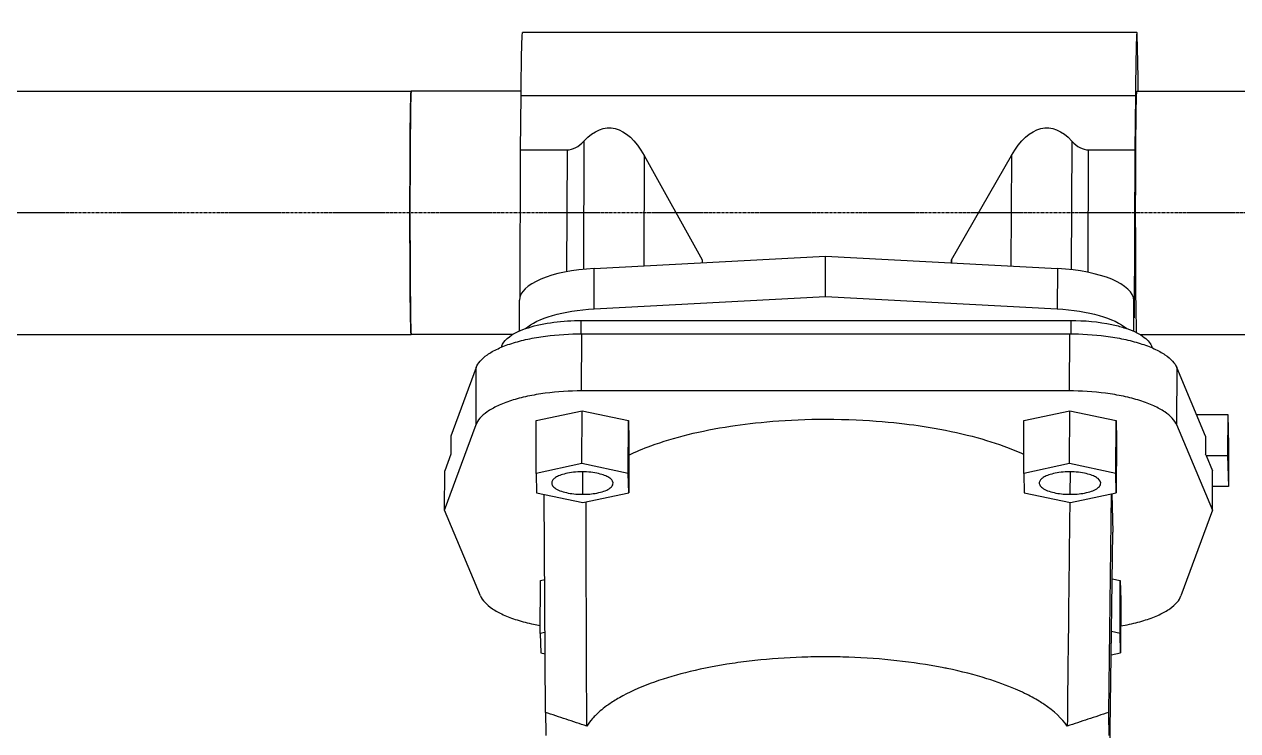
# Model space of a CAD drawing. Header units: millimetres. Extents: x 48717 to 75522, y 76128 to 88842.
# Drawn here: x 59598.6 to 59914.6, y 81688.4 to 81872.5 of the extents above; entities that cross this region are included whole.
import ezdxf

# ---------------------------------------------------------------- set-up
doc = ezdxf.new("R2010")
doc.units = ezdxf.units.MM
doc.linetypes.add('CENTER2', pattern=[1.125, 0.75, -0.125, 0.125, -0.125])
doc.layers.add('Top (Plan) View2-CENTER', color=1, linetype='CENTER2')
doc.layers.add('Top (Plan) View2-DV90-S1B-002a', color=140, linetype='Continuous')

# ---------------------------------------------------------------- blocks, each defined once
blk = doc.blocks.new('*U870')
at = {"layer": 'Top (Plan) View2-CENTER'}
blk.add_line((59699, 81823.36), (59338.62, 81823.36), dxfattribs=at)
at = {"layer": 'Top (Plan) View2-DV90-S1B-002a', "color": 0, "linetype": 'ByBlock', "lineweight": -2}
for p, q in [((59338.3, 81855.11), (59699.33, 81855.11)), ((59338.3, 81791.61), (59699.33, 81791.61))]:
    blk.add_line(p, q, dxfattribs=at)
at = {"layer": 'Top (Plan) View2-DV90-S1B-002a', "color": 0, "linetype": 'ByBlock', "lineweight": -2, "extrusion": (0, 0, -1)}
for start_param, end_param in [(1.570796, 3.141593), (0, 1.570796)]:
    blk.add_ellipse((59699.33, 81823.36), major_axis=(0, -31.75), ratio=0.010319, start_param=start_param, end_param=end_param, dxfattribs=at)
blk = doc.blocks.new('*U874')
at = {"layer": 'Top (Plan) View2-CENTER'}
blk.add_line((59916.99, 81823.36), (59699.33, 81823.36), dxfattribs=at)
at = {"layer": 'Top (Plan) View2-DV90-S1B-002a', "color": 0, "linetype": 'ByBlock', "lineweight": -2}
for p, q in [((59888.31, 81870.39), (59728.32, 81870.39)), ((59888.58, 81862.62), (59888.4, 81869.72)), ((59727.96, 81855.11), (59699.33, 81855.11)), ((59727.83, 81839.78), (59727.95, 81853.91)), ((59727.95, 81853.91), (59887.94, 81853.91)), ((59887.94, 81853.91), (59887.82, 81839.78)), ((59888.32, 81855.11), (59917.31, 81855.11)), ((59727.67, 81801.54), (59727.83, 81839.78)), ((59727.83, 81839.78), (59739.93, 81839.78)), ((59739.93, 81839.78), (59739.8, 81808)), ((59744.31, 81842.07), (59744.17, 81808.63)), ((59871.38, 81842.07), (59871.24, 81808.54)), ((59875.59, 81807.86), (59875.71, 81839.78)), ((59875.71, 81839.78), (59887.82, 81839.78)), ((59887.82, 81839.78), (59887.64, 81795.95)), ((59759.99, 81838.31), (59759.88, 81809.53)), ((59759.99, 81838.31), (59775.07, 81811.15)), ((59840.06, 81811.15), (59855.62, 81838.31)), ((59855.62, 81838.31), (59855.5, 81809.49)), ((59747.01, 81808.85), (59807.22, 81812.05)), ((59807.18, 81801.53), (59807.22, 81812.05)), ((59807.22, 81812.05), (59867.6, 81808.85)), ((59746.96, 81798.33), (59747.01, 81808.85)), ((59775.07, 81811.15), (59775.06, 81810.34)), ((59840.06, 81810.31), (59840.06, 81811.15)), ((59840.06, 81811.15), (59840.06, 81810.31)), ((59867.6, 81808.85), (59867.56, 81798.33)), ((59727.49, 81792.54), (59727.53, 81800.61)), ((59746.96, 81798.33), (59807.18, 81801.53)), ((59807.18, 81801.53), (59867.56, 81798.33)), ((59887.49, 81792.47), (59887.52, 81800.52)), ((59887.64, 81795.95), (59887.52, 81800.52)), ((59743.55, 81791.82), (59743.56, 81795.31)), ((59743.56, 81795.31), (59871.12, 81795.31)), ((59871.12, 81795.31), (59871.11, 81791.82)), ((59725.7, 81791.61), (59699.33, 81791.61)), ((59743.69, 81776.93), (59743.75, 81791.82)), ((59743.75, 81791.82), (59870.75, 81791.82)), ((59870.75, 81791.82), (59870.69, 81776.93)), ((59889.18, 81791.61), (59917.31, 81791.61)), ((59722.81, 81788.34), (59722.94, 81788.7)), ((59722.94, 81788.7), (59722.94, 81788.39)), ((59892.09, 81788.7), (59892.31, 81788.15)), ((59892.09, 81788.7), (59892.09, 81788.25)), ((59716.27, 81783.04), (59709.68, 81765.11)), ((59716.21, 81768.15), (59716.27, 81783.04)), ((59898.69, 81783.04), (59898.63, 81768.15)), ((59906.22, 81765.11), (59898.69, 81783.04)), ((59870.69, 81776.93), (59743.69, 81776.93)), ((59731.9, 81769.22), (59743.83, 81771.76)), ((59743.77, 81757.98), (59743.83, 81771.76)), ((59743.83, 81771.76), (59755.89, 81769.22)), ((59858.89, 81769.22), (59870.82, 81771.76)), ((59870.77, 81757.98), (59870.82, 81771.76)), ((59870.82, 81771.76), (59882.89, 81769.22)), ((59903.83, 81770.8), (59911.98, 81770.8)), ((59911.98, 81770.8), (59911.94, 81760.09)), ((59911.98, 81770.8), (59912.19, 81762.75)), ((59708.01, 81745.83), (59716.21, 81768.15)), ((59731.84, 81755.45), (59731.9, 81769.22)), ((59755.84, 81755.45), (59755.89, 81769.22)), ((59755.89, 81769.22), (59756.03, 81764.15)), ((59858.83, 81755.45), (59858.89, 81769.22)), ((59882.83, 81755.45), (59882.89, 81769.22)), ((59882.89, 81769.22), (59883.02, 81764.15)), ((59898.63, 81768.15), (59908, 81745.83)), ((59709.68, 81765.11), (59709.67, 81760.46)), ((59756.03, 81764.15), (59755.97, 81750.38)), ((59883.02, 81764.15), (59882.96, 81750.38)), ((59906.22, 81765.11), (59906.2, 81760.46)), ((59912.19, 81762.75), (59912.15, 81752.05)), ((59709.67, 81760.46), (59708.05, 81756.07)), ((59743.77, 81757.98), (59731.84, 81755.45)), ((59755.84, 81755.45), (59743.77, 81757.98)), ((59870.77, 81757.98), (59858.83, 81755.45)), ((59882.83, 81755.45), (59870.77, 81757.98)), ((59906.35, 81760.09), (59906.2, 81760.46)), ((59906.35, 81760.09), (59911.94, 81760.09)), ((59906.35, 81760.09), (59908.04, 81756.07)), ((59911.94, 81760.09), (59912.15, 81752.05)), ((59708.01, 81745.83), (59708.05, 81756.07)), ((59731.84, 81755.45), (59731.97, 81750.38)), ((59743.98, 81749.99), (59744.01, 81755.84)), ((59755.97, 81750.38), (59755.84, 81755.45)), ((59858.83, 81755.45), (59858.97, 81750.38)), ((59870.98, 81749.99), (59871, 81755.84)), ((59882.96, 81750.38), (59882.83, 81755.45)), ((59908, 81745.83), (59908.04, 81756.07)), ((59912.15, 81752.05), (59908.03, 81752.05)), ((59731.97, 81750.38), (59744.04, 81747.84)), ((59734.27, 81693.15), (59733.97, 81749.96)), ((59744.04, 81747.84), (59755.97, 81750.38)), ((59858.97, 81750.38), (59871.03, 81747.84)), ((59871.03, 81747.84), (59882.96, 81750.38)), ((59880.98, 81693.15), (59881.73, 81750.12)), ((59881.79, 81750.13), (59882.05, 81740.16)), ((59717.38, 81723.52), (59708.01, 81745.83)), ((59908, 81745.83), (59899.8, 81723.52)), ((59881.26, 81682.2), (59882.05, 81740.16)), ((59732.93, 81713.74), (59732.99, 81727.51)), ((59732.99, 81727.51), (59734.09, 81727.75)), ((59881.88, 81727.95), (59883.98, 81727.51)), ((59883.93, 81713.74), (59883.98, 81727.51)), ((59883.98, 81727.51), (59884.12, 81722.44)), ((59884.12, 81722.44), (59884.06, 81708.67)), ((59734.16, 81714), (59732.93, 81713.74)), ((59732.93, 81713.74), (59733.07, 81708.67)), ((59883.93, 81713.74), (59881.7, 81714.21)), ((59884.06, 81708.67), (59883.93, 81713.74)), ((59733.07, 81708.67), (59734.19, 81708.43)), ((59881.62, 81708.15), (59884.06, 81708.67))]:
    blk.add_line(p, q, dxfattribs=at)
for centre, major_axis, ratio, start_param, end_param in [((59888.31, 81822.89), (0, 47.5), 0.010319, 6.114173, 7.142397), ((59888.31, 81822.89), (0, 47.5), 0.010319, 5.457723, 5.703058), ((59699.33, 81823.36), (0, 31.75), 0.010319, 0, 3.141593), ((59740.13, 81862.68), (0.25, 22.9), 0.436562, -3.136794, -2.685767), ((59875.92, 81862.68), (0.25, 22.9), 0.436562, 2.695365, 3.146392), ((59750.53, 81800.52), (23, -0.09), 0.365853, 1.725874, 3.141593), ((59864.52, 81800.52), (23, -0.09), 0.365853, 0.011088, 1.437894)]:
    blk.add_ellipse(centre, major_axis=major_axis, ratio=ratio, start_param=start_param, end_param=end_param, dxfattribs=at)
at = {"layer": 'Top (Plan) View2-DV90-S1B-002a', "color": 0, "linetype": 'ByBlock', "lineweight": -2, "extrusion": (0, 0, -1)}
for centre, major_axis, ratio, start_param, end_param in [((59728.32, 81822.89), (0, -47.5), 0.010319, 2.282381, 3.141593), ((59888.32, 81823.36), (0, -31.75), 0.010319, 0.37457, 3.141593), ((59750.57, 81811.15), (-0.38, -34.35), 0.436562, 2.685767, 3.79569), ((59864.56, 81811.15), (-0.38, -34.35), 0.436562, 2.477897, 3.58782), ((59750.48, 81790), (-23, 0.09), 0.365853, 0.376091, 1.415719), ((59864.48, 81790), (-23, 0.09), 0.365853, 1.703698, 2.743552), ((59888.32, 81823.36), (0, -31.75), 0.010319, 0.178153, 0.37457)]:
    blk.add_ellipse(centre, major_axis=major_axis, ratio=ratio, start_param=start_param, end_param=end_param, dxfattribs=at)
at = {"layer": 'Top (Plan) View2-DV90-S1B-002a', "color": 0, "linetype": 'ByBlock', "lineweight": -2}
for points, knots in [([(59722.94, 81788.7), (59723.36, 81789.94), (59725.25, 81791.72), (59730.65, 81793.81), (59736.37, 81795.03), (59741.27, 81795.31), (59743.56, 81795.31)], [0, 0, 0, 0, 0.01124878, 0.01499838, 0.02249757, 0.02999676, 0.02999676, 0.02999676, 0.02999676]), ([(59871.12, 81795.31), (59874.55, 81795.32), (59879.64, 81794.86), (59886.11, 81793.18), (59890.26, 81791.27), (59891.75, 81789.53), (59892.09, 81788.7)], [0, 0, 0, 0, 0.01124878, 0.01499838, 0.02249757, 0.02999676, 0.02999676, 0.02999676, 0.02999676]), ([(59716.27, 81783.04), (59716.67, 81784.14), (59717.62, 81785.3), (59719.17, 81786.38), (59719.94, 81786.93), (59720.87, 81787.45), (59721.93, 81787.95), (59722.99, 81788.44), (59724.18, 81788.9), (59725.49, 81789.32), (59726.79, 81789.74), (59728.2, 81790.11), (59729.68, 81790.43), (59731.17, 81790.75), (59732.72, 81791.01), (59734.29, 81791.22), (59737.45, 81791.63), (59740.7, 81791.83), (59743.75, 81791.82)], [0, 0, 0, 0, 0.00997212, 0.00997212, 0.00997212, 0.01495818, 0.01495818, 0.01495818, 0.01994423, 0.01994423, 0.01994423, 0.02493029, 0.02493029, 0.02493029, 0.02991635, 0.02991635, 0.02991635, 0.03988847, 0.03988847, 0.03988847, 0.03988847]), ([(59870.75, 81791.82), (59873.8, 81791.83), (59878.69, 81791.54), (59884.95, 81790.48), (59889.25, 81789.37), (59892.91, 81787.98), (59896.72, 81785.87), (59898.23, 81784.14), (59898.69, 81783.04)], [0, 0, 0, 0, 0.00997212, 0.01495818, 0.01994423, 0.02493029, 0.02991635, 0.03988847, 0.03988847, 0.03988847, 0.03988847]), ([(59743.69, 81776.93), (59740.64, 81776.93), (59737.39, 81776.74), (59732.66, 81776.12), (59731.11, 81775.86), (59728.14, 81775.22), (59726.73, 81774.85), (59724.12, 81774.01), (59722.93, 81773.55), (59720.81, 81772.56), (59719.88, 81772.04), (59717.56, 81770.41), (59716.61, 81769.25), (59716.21, 81768.15)], [0, 0, 0, 0, 0.757986, 0.757986, 1.136979, 1.136979, 1.515973, 1.515973, 1.894966, 1.894966, 2.273959, 2.273959, 3.031945, 3.031945, 3.031945, 3.031945]), ([(59898.63, 81768.15), (59898.17, 81769.25), (59896.65, 81770.98), (59892.85, 81773.09), (59889.19, 81774.48), (59884.89, 81775.59), (59878.63, 81776.65), (59873.73, 81776.93), (59870.69, 81776.93)], [0, 0, 0, 0, 0.00997212, 0.01495818, 0.01994423, 0.02493029, 0.02991635, 0.03988847, 0.03988847, 0.03988847, 0.03988847]), ([(59756.01, 81760.23), (59757.77, 81761.08), (59759.7, 81761.89), (59767.7, 81764.84), (59774.76, 81766.58), (59788.78, 81768.71), (59797.28, 81769.58), (59818.38, 81769.58), (59827.01, 81768.57), (59840.88, 81766.46), (59847.97, 81764.62), (59855.5, 81761.88), (59857.24, 81761.16), (59858.85, 81760.41)], [-11.105527, -11.105527, -11.105527, -11.105527, -10.505028, -10.505028, -8.784349, -8.784349, -7.393503, -7.393503, -5.878203, -5.878203, -3.499447, -3.499447, -2.718619, -2.718619, -2.718619, -2.718619]), ([(59743.83, 81755.84), (59743.44, 81755.84), (59742.29, 81755.81), (59739.72, 81755.53), (59737.87, 81754.92), (59736.93, 81754.38), (59736.4, 81754), (59735.93, 81753.42), (59735.85, 81752.64), (59736.4, 81751.82), (59737.59, 81751.07), (59739.84, 81750.3), (59742.22, 81750.02), (59743.69, 81749.99), (59743.98, 81749.99)], [0.02499869, 0.02499869, 0.02499869, 0.02499869, 0.02603878, 0.02811894, 0.03227928, 0.03331936, 0.03435944, 0.03643961, 0.03851978, 0.04059995, 0.04268011, 0.04476028, 0.04892062, 0.0499607, 0.0499607, 0.0499607, 0.0499607]), ([(59743.98, 81749.99), (59744.28, 81749.99), (59745.16, 81750), (59746.76, 81750.13), (59748.66, 81750.5), (59750.32, 81751.07), (59751.47, 81751.82), (59752.15, 81752.91), (59751.63, 81753.8), (59750.81, 81754.38), (59750.16, 81754.74), (59749.03, 81755.18), (59747.21, 81755.61), (59745.37, 81755.81), (59744.21, 81755.84), (59743.83, 81755.84)], [0, 0, 0, 0, 0.00104161, 0.00312484, 0.00520806, 0.00729129, 0.00937451, 0.01145773, 0.01562418, 0.01666579, 0.01770741, 0.01979063, 0.02187386, 0.02395708, 0.02499869, 0.02499869, 0.02499869, 0.02499869]), ([(59870.82, 81755.84), (59870.44, 81755.84), (59869.28, 81755.81), (59866.72, 81755.53), (59864.86, 81754.92), (59863.92, 81754.38), (59863.39, 81754), (59862.92, 81753.42), (59862.84, 81752.64), (59863.39, 81751.82), (59864.58, 81751.07), (59866.83, 81750.3), (59869.21, 81750.02), (59870.68, 81749.99), (59870.98, 81749.99)], [0.02499868, 0.02499868, 0.02499868, 0.02499868, 0.02603876, 0.02811892, 0.03227925, 0.03331934, 0.03435942, 0.03643958, 0.03851975, 0.04059991, 0.04268008, 0.04476024, 0.04892057, 0.04996066, 0.04996066, 0.04996066, 0.04996066]), ([(59870.98, 81749.99), (59871.27, 81749.99), (59872.15, 81750), (59873.75, 81750.13), (59875.65, 81750.5), (59877.31, 81751.07), (59878.46, 81751.82), (59879.14, 81752.91), (59878.62, 81753.8), (59877.8, 81754.38), (59877.15, 81754.74), (59876.03, 81755.18), (59874.2, 81755.61), (59872.36, 81755.81), (59871.21, 81755.84), (59870.82, 81755.84)], [0, 0, 0, 0, 0.00104161, 0.00312483, 0.00520806, 0.00729128, 0.0093745, 0.01145773, 0.01562417, 0.01666578, 0.0177074, 0.01979062, 0.02187384, 0.02395707, 0.02499868, 0.02499868, 0.02499868, 0.02499868]), ([(59745.05, 81689.56), (59745.01, 81699.89), (59744.98, 81710.21), (59744.91, 81729.7), (59744.88, 81738.83), (59744.85, 81748.02)], [0.000001, 0.000001, 0.000001, 0.000001, 3.316594, 3.316594, 6.262922, 6.262922, 6.262922, 6.262922]), ([(59870.84, 81747.89), (59870.73, 81738.77), (59870.63, 81729.65), (59870.41, 81710.21), (59870.29, 81699.89), (59870.18, 81689.56)], [0.387513, 0.387513, 0.387513, 0.387513, 3.316583, 3.316583, 6.633126, 6.633126, 6.633126, 6.633126]), ([(59717.38, 81723.52), (59717.84, 81722.41), (59719.36, 81720.68), (59723.16, 81718.58), (59726.82, 81717.19), (59730.24, 81716.3), (59732.35, 81715.89), (59732.94, 81715.79)], [0, 0, 0, 0, 0.00997212, 0.01495818, 0.01994423, 0.02493029, 0.02685095, 0.02685095, 0.02685095, 0.02685095]), ([(59884.09, 81715.69), (59884.87, 81715.82), (59887.15, 81716.26), (59890.69, 81717.19), (59894.28, 81718.58), (59897.98, 81720.68), (59899.4, 81722.41), (59899.8, 81723.52)], [0.01243377, 0.01243377, 0.01243377, 0.01243377, 0.01495818, 0.01994423, 0.02493029, 0.02991635, 0.03988847, 0.03988847, 0.03988847, 0.03988847]), ([(59870.18, 81689.56), (59868.84, 81691.54), (59866.77, 81693.47), (59863.68, 81695.54), (59863.27, 81695.8), (59861.68, 81696.77), (59860.43, 81697.45), (59858.31, 81698.48), (59857.5, 81698.85), (59854.4, 81700.2), (59851.92, 81701.1), (59846.08, 81702.93), (59842.63, 81703.82), (59838.49, 81704.67), (59838.03, 81704.76), (59830.02, 81706.32), (59821.76, 81707.23), (59811.25, 81707.6), (59809.23, 81707.63), (59805.15, 81707.64), (59803.13, 81707.61), (59796.95, 81707.39), (59792.83, 81707.09), (59786.85, 81706.44), (59784.88, 81706.19), (59779.1, 81705.33), (59775.4, 81704.61), (59765.53, 81702.23), (59759.42, 81700.14), (59753.86, 81697.14), (59753.31, 81696.83), (59751.85, 81695.96), (59751, 81695.39), (59749.62, 81694.39), (59749.07, 81693.95), (59747.81, 81692.87), (59747.13, 81692.21), (59745.96, 81690.89), (59745.46, 81690.23), (59745.05, 81689.56)], [0.000022, 0.000022, 0.000022, 0.000022, 1.668299, 1.668299, 1.915581, 1.915581, 2.585242, 2.585242, 2.97314, 2.97314, 4.021541, 4.021541, 5.285338, 5.285338, 5.442509, 5.442509, 8.000562, 8.000562, 8.61605, 8.61605, 9.227211, 9.227211, 10.468961, 10.468961, 11.090883, 11.090883, 12.33718, 12.33718, 14.65735, 14.65735, 14.924222, 14.924222, 15.38523, 15.38523, 15.725351, 15.725351, 16.225678, 16.225678, 16.714855, 16.714855, 16.714855, 16.714855]), ([(59734.27, 81693.15), (59734.3, 81692.06), (59734.32, 81691.03), (59734.36, 81689.51), (59734.37, 81689), (59734.4, 81688.05), (59734.41, 81687.6), (59734.42, 81687.16)], [-1.497987, -1.497987, -1.497987, -1.497987, -0.749152, -0.749152, -0.361374, -0.361374, 0, 0, 0, 0]), ([(59745.05, 81689.56), (59743.25, 81690.16), (59741.45, 81690.76), (59737.87, 81691.95), (59736.07, 81692.55), (59734.27, 81693.15)], [-1.143185, -1.143185, -1.143185, -1.143185, -0.5717, -0.5717, -0.000001, -0.000001, -0.000001, -0.000001]), ([(59880.98, 81693.15), (59879.18, 81692.55), (59877.37, 81691.95), (59873.78, 81690.76), (59871.97, 81690.16), (59870.18, 81689.56)], [-1.143582, -1.143582, -1.143582, -1.143582, -0.571712, -0.571712, -0.000131, -0.000131, -0.000131, -0.000131]), ([(59881.11, 81687.16), (59881.1, 81687.59), (59881.09, 81688.02), (59881.07, 81688.97), (59881.06, 81689.49), (59881.02, 81691.03), (59881, 81692.07), (59880.98, 81693.15)], [-1.496873, -1.496873, -1.496873, -1.496873, -1.14981, -1.14981, -0.748913, -0.748913, -0.000001, -0.000001, -0.000001, -0.000001])]:
    blk.add_open_spline(points, degree=3, knots=knots, dxfattribs=at)

msp = doc.modelspace()

# ---------------------------------------------------------------- block references
at = {"layer": 'Top (Plan) View2-DV90-S1B-002a'}
for name in ['*U874', '*U870']:
    msp.add_blockref(name, (0, 0), dxfattribs=at)

doc.saveas('drawing.dxf')
